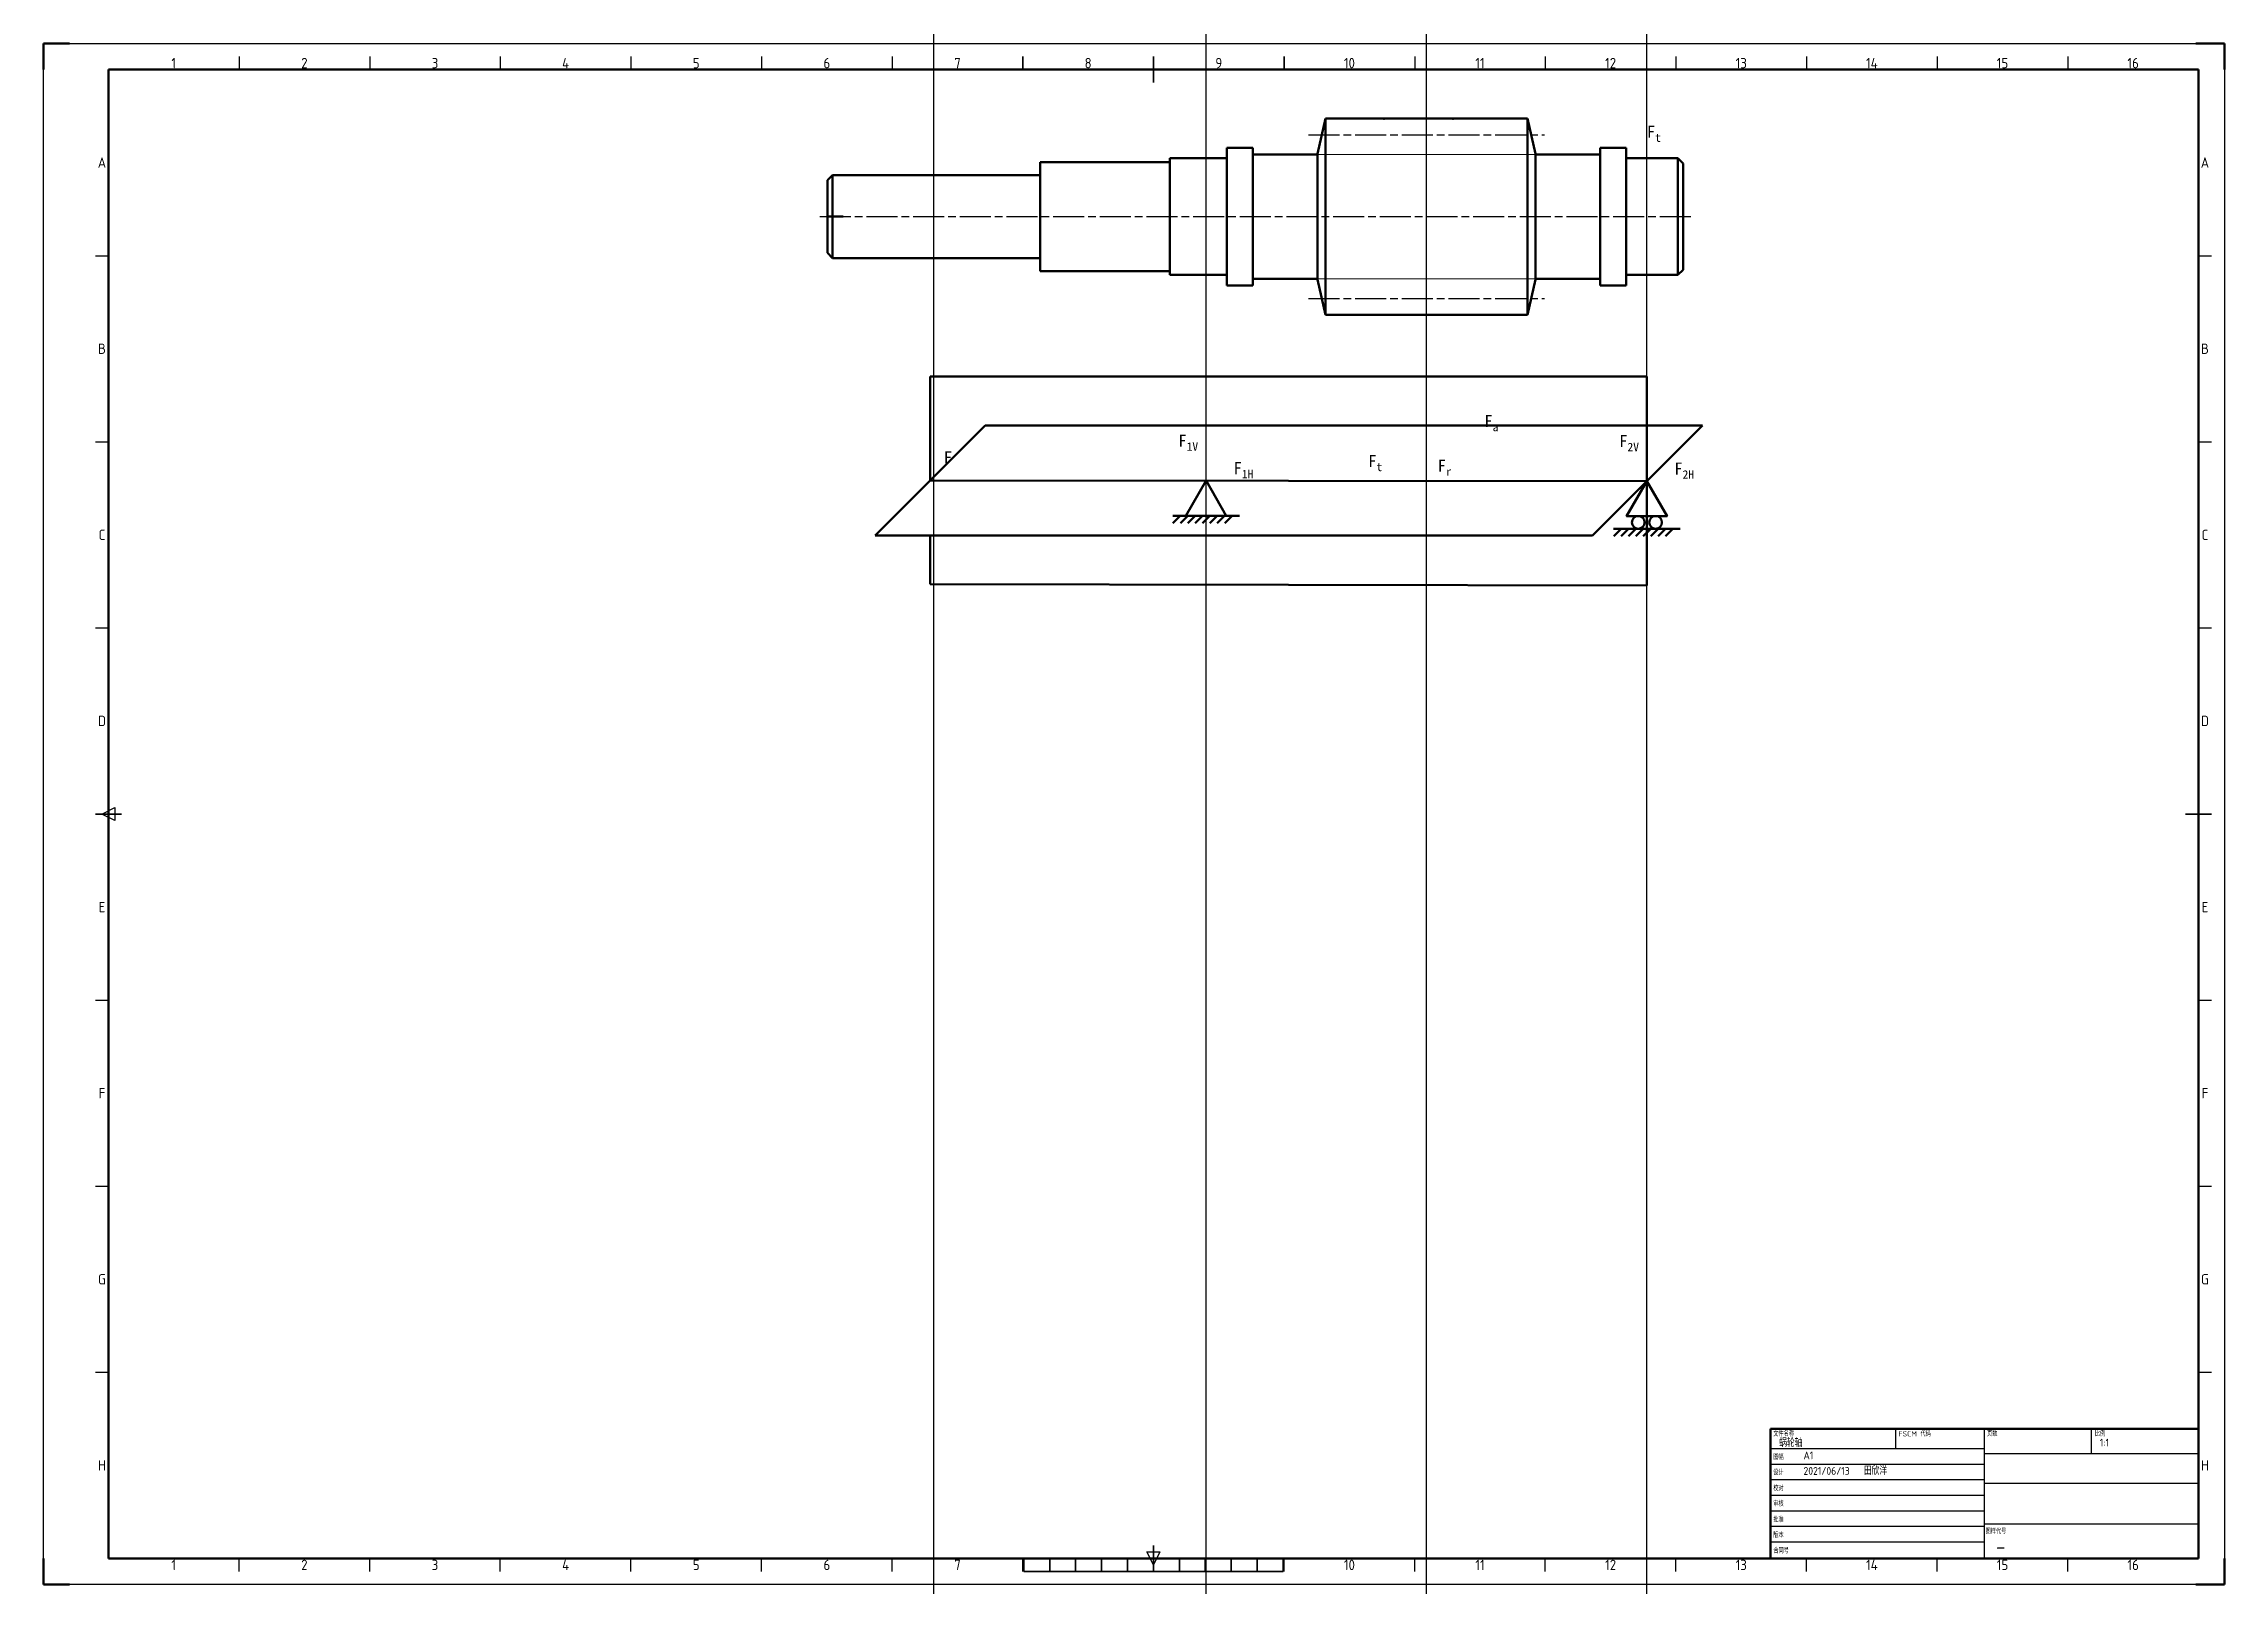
# Paper-space layout '蜗杆扭矩图' of a CAD drawing. Header units: millimetres. Extents: x -5 to 836, y -17 to 577.
import ezdxf
from ezdxf.enums import TextEntityAlignment as Align

# ---------------------------------------------------------------- set-up
doc = ezdxf.new("R2010")
doc.units = ezdxf.units.MM
doc.linetypes.add('AM_ISO08W050', pattern=[18, 12, -1.5, 3, -1.5])
doc.linetypes.add('Amconstr', pattern=[9999, 9999, 0])
for name, color, linetype, lineweight in [('AM_0', 7, 'Continuous', 50), ('AM_7', 4, 'AM_ISO08W050', 25), ('AM_9', 253, 'Continuous', 0), ('AM_BOR', 7, 'Continuous', 50), ('AM_CL', 1, 'Amconstr', 25)]:
    doc.layers.add(name, color=color, linetype=linetype, lineweight=lineweight)
doc.styles.add('ACGBTS', font='isocp.shx', dxfattribs={"bigfont": 'gbcbig.shx'})
doc.styles.add('ACISOTS', font='isocp.shx', dxfattribs={"bigfont": 'gbcbig.shx'})
doc.styles.get("Standard").update_dxf_attribs({"font": 'ISOCP.SHX', "bigfont": 'gbcbig.shx'})

# ---------------------------------------------------------------- blocks, each defined once
blk = doc.blocks.new('GB_A1_A')
for p, q in [((25, 584), (25, 10)), ((25, 584), (831, 584)), ((831, 10), (831, 584)), ((25, 10), (831, 10))]:
    blk.add_line(p, q)
at = {"layer": 'AM_BOR'}
for p, q in [((10, 594), (0, 594)), ((0, 594), (0, 584)), ((841, 594), (830, 594)), ((841, 584), (841, 594)), ((0, 0), (0, 10)), ((841, 0), (841, 10)), ((0, 0), (10, 0)), ((841, 0), (830, 0))]:
    blk.add_line(p, q, dxfattribs=at)
at = {"layer": 'AM_BOR', "color": 1, "lineweight": 25}
for p, q in [((0, 594), (841, 594)), ((0, 0), (0, 594)), ((75.375, 589), (75.375, 584)), ((125.75, 589), (125.75, 584)), ((176.125, 589), (176.125, 584)), ((226.5, 589), (226.5, 584)), ((276.875, 589), (276.875, 584)), ((327.25, 589), (327.25, 584)), ((528.75, 589), (528.75, 584)), ((579.125, 589), (579.125, 584)), ((629.5, 589), (629.5, 584)), ((679.875, 589), (679.875, 584)), ((730.25, 589), (730.25, 584)), ((780.625, 589), (780.625, 584)), ((841, 594), (841, 0)), ((20, 512.25), (25, 512.25)), ((831, 512.25), (836, 512.25)), ((20, 440.5), (25, 440.5)), ((831, 440.5), (836, 440.5)), ((20, 368.75), (25, 368.75)), ((831, 368.75), (836, 368.75)), ((22.5, 297), (27.5, 299.5)), ((27.5, 294.5), (22.5, 297)), ((27.5, 299.5), (27.5, 294.5)), ((20, 225.25), (25, 225.25)), ((831, 225.25), (836, 225.25)), ((20, 153.5), (25, 153.5)), ((831, 153.5), (836, 153.5)), ((20, 81.75), (25, 81.75)), ((831, 81.75), (836, 81.75)), ((75.375, 5), (75.375, 10)), ((125.75, 5), (125.75, 10)), ((176.125, 5), (176.125, 10)), ((226.5, 5), (226.5, 10)), ((276.875, 5), (276.875, 10)), ((327.25, 5), (327.25, 10)), ((377.625, 5), (377.625, 10)), ((428, 7.5), (425.5, 12.5)), ((425.5, 12.5), (430.5, 12.5)), ((430.5, 12.5), (428, 7.5)), ((478.375, 5), (478.375, 10)), ((528.75, 5), (528.75, 10)), ((579.125, 5), (579.125, 10)), ((629.5, 5), (629.5, 10)), ((679.875, 5), (679.875, 10)), ((730.25, 5), (730.25, 10)), ((780.625, 5), (780.625, 10)), ((841, 0), (0, 0))]:
    blk.add_line(p, q, dxfattribs=at)
at = {"layer": 'AM_BOR', "color": 2, "lineweight": 35}
for p, q in [((377.625, 589), (377.625, 584)), ((428, 584), (428, 589)), ((478.375, 589), (478.375, 584)), ((428, 579), (428, 584)), ((20, 297), (30, 297)), ((826, 297), (836, 297)), ((378, 10), (378, 5)), ((388, 10), (388, 5)), ((398, 10), (398, 5)), ((408, 10), (408, 5)), ((418, 10), (418, 5)), ((428, 10), (428, 15)), ((428, 10), (428, 5)), ((438, 10), (438, 5)), ((448, 10), (448, 5)), ((458, 10), (458, 5)), ((468, 10), (468, 5)), ((478, 10), (478, 5)), ((378, 5), (478, 5))]:
    blk.add_line(p, q, dxfattribs=at)
at = {"layer": 'AM_BOR', "color": 1, "lineweight": 25, "style": 'ACISOTS'}
for s, p in [('1', (50.1875, 586.5)), ('2', (100.5625, 586.5)), ('3', (150.9375, 586.5)), ('4', (201.3125, 586.5)), ('5', (251.6875, 586.5)), ('6', (302.0625, 586.5)), ('7', (352.4375, 586.5)), ('8', (402.8125, 586.5)), ('9', (453.1875, 586.5)), ('10', (503.5625, 586.5)), ('11', (553.9375, 586.5)), ('12', (604.3125, 586.5)), ('13', (654.6875, 586.5)), ('14', (705.0625, 586.5)), ('15', (755.4375, 586.5)), ('16', (805.8125, 586.5)), ('A', (22.5, 548.125)), ('A', (833.5, 548.125)), ('B', (22.5, 476.375)), ('B', (833.5, 476.375)), ('C', (22.5, 404.625)), ('C', (833.5, 404.6087)), ('D', (22.5, 332.875)), ('D', (833.5, 332.875)), ('E', (22.5, 261.125)), ('E', (833.5, 261.125)), ('F', (22.5, 189.375)), ('F', (833.5, 189.375)), ('G', (22.5, 117.625)), ('G', (833.5, 117.625)), ('H', (22.5, 45.875)), ('H', (833.5, 45.875)), ('1', (50.1875, 7.5)), ('2', (100.5625, 7.5)), ('3', (150.9375, 7.5)), ('4', (201.3125, 7.5)), ('5', (251.6875, 7.5)), ('6', (302.0625, 7.5)), ('7', (352.4375, 7.5)), ('10', (503.5625, 7.5)), ('11', (553.9375, 7.5)), ('12', (604.3125, 7.5)), ('13', (654.6875, 7.5)), ('14', (705.0625, 7.5)), ('15', (755.4375, 7.5)), ('16', (805.8125, 7.5))]:
    blk.add_text(s, height=4, dxfattribs=at).set_placement(p, align=Align.MIDDLE)
blk = doc.blocks.new('GB_TITLEA')
for p, q in [((0, 50), (-165, 50)), ((-165, 0), (-165, 50)), ((0, 0), (0, 50)), ((0, 0), (-165, 0))]:
    blk.add_line(p, q)
at = {"layer": 'AM_BOR', "color": 1, "lineweight": 25}
for p, q in [((-165, 42.38), (-82.5, 42.38)), ((-116.86, 50), (-116.86, 42.38)), ((-82.5, 0), (-82.5, 50)), ((-41.25, 40.35), (-41.25, 50)), ((-165, 42), (-165, 30)), ((-165, 36.38), (-82.5, 36.38)), ((0, 40.35), (-82.5, 40.35)), ((-165, 30.38), (-82.5, 30.38)), ((-82.5, 29.01), (0, 29.01)), ((-165, 24.38), (-82.5, 24.38)), ((-165, 18.38), (-82.5, 18.38)), ((-165, 12.38), (-82.5, 12.38)), ((-82.5, 13.29), (0, 13.29)), ((-165, 6.38), (-82.5, 6.38))]:
    blk.add_line(p, q, dxfattribs=at)
at = {"layer": 'AM_BOR', "color": 1, "lineweight": 25, "style": 'ACGBTS'}
for s, p in [('文件名称', (-163.97, 47.04)), ('FSCM 代码', (-115.7, 47.04)), ('页数', (-81.55, 47.11)), ('比例', (-39.97, 47.11)), ('设计', (-163.97, 32.14)), ('图幅', (-163.97, 38.14)), ('校对', (-163.97, 26.05)), ('审核', (-163.97, 20.08)), ('版本', (-163.97, 7.99)), ('批准', (-163.97, 13.99)), ('图样代号', (-82.12, 9.41)), ('合同号', (-163.97, 1.99))]:
    blk.add_text(s, height=2, dxfattribs=at).set_placement(p)
at = {"layer": 'AM_BOR', "color": 2, "lineweight": 35, "style": 'ACGBTS'}
for tag, p, height in [('GEN-TITLE-DWG{13.6}', (-161.69, 43.04), 3), ('GEN-TITLE-FSCM{8.6}', (-113.32, 43.04), 3), ('GEN-TITLE-SHEET{11.8}', (-79.67, 43.11), 3), ('GEN-TITLE-SCA{12.7}', (-38.05, 43.13), 3), ('GEN-TITLE-SIZ{22.6}', (-152.3, 38.23), 3), ('GEN-TITLE-DAT{7.1}', (-152.3, 32.23), 3), ('GEN-TITLE-NAME{14.9}', (-129.04, 32.23), 3), ('GEN-TITLE-DACT{21}', (-78.21, 33.14), 3.5), ('GEN-TITLE-CHKD{7.1}', (-152.3, 26.14), 3), ('GEN-TITLE-CHKM{14.9}', (-129.04, 26.14), 3), ('GEN-TITLE-DES1{12.3}', (-78.24, 20.94), 6), ('GEN-TITLE-APPD{7.1}', (-152.3, 20.17), 3), ('GEN-TITLE-ISSD{7.1}', (-152.3, 14.08), 3), ('GEN-TITLE-APPM{14.9}', (-129.04, 20.17), 3), ('GEN-TITLE-ISSM{14.9}', (-129.04, 14.08), 3), ('GEN-TITLE-DES2{24.5}', (-78.21, 15.44), 3), ('GEN-TITLE-REV{22.6}', (-152.3, 8.08), 3), ('GEN-TITLE-CTRN{19.4}', (-152.3, 2.08), 3.5)]:
    blk.add_attdef(tag, p, '', height=height, dxfattribs=at)
at = {"layer": 'AM_BOR', "style": 'ACGBTS'}
blk.add_attdef('GEN-TITLE-NR{12.3}', (-78.08, 1.63), '', height=6, dxfattribs=at)

psp = doc.layouts.new('蜗杆扭矩图')

# ---------------------------------------------------------------- linework, layer by layer
at = {"layer": 'AM_0'}
for p, q in [((489.29, 548.1), (486.29, 534.56)), ((489.29, 548.1), (567.29, 548.1)), ((489.29, 548.1), (489.29, 472.5)), ((538.56, 548.1), (567.29, 548.1)), ((567.29, 548.1), (567.29, 472.5)), ((567.29, 548.1), (570.29, 534.56)), ((379.29, 531.3), (429.29, 531.3)), ((379.29, 531.3), (379.29, 489.3)), ((429.29, 532.8), (451.29, 532.8)), ((429.29, 532.8), (429.29, 487.8)), ((429.29, 531.3), (429.29, 489.3)), ((451.29, 536.8), (461.29, 536.8)), ((451.29, 536.8), (451.29, 483.8)), ((451.29, 532.8), (451.29, 487.8)), ((461.29, 536.8), (461.29, 483.8)), ((461.29, 534.3), (486.29, 534.3)), ((461.29, 534.3), (461.29, 486.3)), ((486.29, 534.56), (486.29, 486.03)), ((486.29, 534.3), (486.29, 486.3)), ((570.29, 534.56), (570.29, 486.03)), ((570.29, 534.3), (595.29, 534.3)), ((570.29, 534.3), (570.29, 486.3)), ((595.29, 536.8), (605.29, 536.8)), ((595.29, 536.8), (595.29, 483.8)), ((595.29, 534.3), (595.29, 486.3)), ((605.29, 536.8), (605.29, 483.8)), ((605.29, 532.8), (625.29, 532.8)), ((605.29, 532.8), (605.29, 487.8)), ((625.29, 532.8), (625.29, 487.8)), ((625.29, 532.8), (627.29, 530.8)), ((627.29, 530.8), (627.29, 489.8)), ((299.29, 526.3), (297.29, 524.3)), ((297.29, 524.3), (297.29, 496.3)), ((299.29, 526.3), (379.29, 526.3)), ((299.29, 526.3), (299.29, 494.3)), ((379.29, 526.3), (379.29, 494.3)), ((297.29, 510.3), (303.29, 510.3)), ((299.29, 494.3), (297.29, 496.3)), ((299.29, 494.3), (379.29, 494.3)), ((379.29, 489.3), (429.29, 489.3)), ((429.29, 487.8), (451.29, 487.8)), ((605.29, 487.8), (625.29, 487.8)), ((625.29, 487.8), (627.29, 489.8)), ((451.29, 483.8), (461.29, 483.8)), ((461.29, 486.3), (486.29, 486.3)), ((489.29, 472.5), (486.29, 486.03)), ((567.29, 472.5), (570.29, 486.03)), ((570.29, 486.3), (595.29, 486.3)), ((595.29, 483.8), (605.29, 483.8)), ((489.29, 472.5), (567.29, 472.5)), ((336.92, 408.61), (336.92, 448.61)), ((336.92, 448.61), (613.29, 448.61)), ((613.29, 448.61), (613.29, 408.35)), ((315.71, 387.4), (358.13, 429.82)), ((358.13, 429.82), (634.76, 429.82)), ((592.33, 387.4), (634.76, 429.82)), ((336.92, 408.61), (613.29, 408.35)), ((613.21, 368.09), (613.29, 408.35)), ((315.71, 387.4), (592.33, 387.4)), ((336.88, 387.4), (336.84, 368.61)), ((456.15, 395.01), (430.42, 395.01)), ((433.35, 395.01), (430.52, 392.18)), ((436.2, 395.01), (433.37, 392.18)), ((439.05, 395.01), (436.22, 392.18)), ((441.9, 395.01), (439.07, 392.18)), ((444.75, 395.01), (441.92, 392.18)), ((447.6, 395.01), (444.77, 392.18)), ((450.45, 395.01), (447.62, 392.18)), ((453.3, 395.01), (450.47, 392.18)), ((626.15, 389.96), (600.42, 389.96)), ((603.35, 389.96), (600.52, 387.13)), ((606.2, 389.96), (603.37, 387.13)), ((609.05, 389.96), (606.22, 387.13)), ((611.9, 389.96), (609.07, 387.13)), ((614.75, 389.96), (611.92, 387.13)), ((617.6, 389.96), (614.77, 387.13)), ((620.45, 389.96), (617.62, 387.13)), ((623.3, 389.96), (620.47, 387.13)), ((336.84, 368.61), (613.21, 368.09))]:
    psp.add_line(p, q, dxfattribs=at)
for points in [[(443.29, 408.51), (435.49, 395.01), (451.08, 395.01)], [(613.29, 408.35), (605.49, 394.85), (621.08, 394.85)]]:
    psp.add_lwpolyline(points, close=True, dxfattribs=at)
for centre in [(609.94, 392.41), (616.63, 392.41)]:
    psp.add_circle(centre, 2.44, dxfattribs=at)
for p in [(511.93, 548.1), (538.56, 548.1)]:
    psp.add_point(p, dxfattribs=at)
at = {"layer": 'AM_7'}
for p, q in [((482.79, 541.8), (573.79, 541.8)), ((294.29, 510.3), (630.29, 510.3)), ((482.79, 478.8), (573.79, 478.8))]:
    psp.add_line(p, q, dxfattribs=at)
at = {"layer": 'AM_9'}
for p, q in [((486.29, 534.24), (570.29, 534.24)), ((486.29, 486.36), (570.29, 486.36))]:
    psp.add_line(p, q, dxfattribs=at)
at = {"layer": 'AM_CL'}
for p in [(338.29, 514.7), (443.29, 540.3), (528.29, 548.1), (613.29, 540.3)]:
    psp.add_xline(p, (0, 1), dxfattribs=at)

# ---------------------------------------------------------------- block references
at = {"layer": 'AM_0', "lineweight": 0}
psp.add_blockref('GB_A1_A', (-5, -17), dxfattribs=at)
psp.add_blockref('GB_TITLEA', (826, -7), dxfattribs=at).add_auto_attribs({'GEN-TITLE-DWG{13.6}': '蜗轮轴', 'GEN-TITLE-SCA{12.7}': '1:1', 'GEN-TITLE-DAT{7.1}': '2021/06/13', 'GEN-TITLE-NAME{14.9}': '田欣洋', 'GEN-TITLE-NR{12.3}': '-', 'GEN-TITLE-SIZ{22.6}': 'A1'})

# ---------------------------------------------------------------- texts
at = {"layer": 'AM_0', "char_height": 4.6582, "attachment_point": 1}
for s, insert in [('\\A1;{\\f@MingLiU_HKSCS-ExtB|b0|i0|c134|p18;F\\H0.7x;\\S^ t;}', (613.29, 545.37)), ('\\A1;{\\f@MingLiU_HKSCS-ExtB|b0|i0|c134|p18;F\\H0.7x;\\S^ a;}', (550.63, 433.8)), ('\\A1;{\\f@MingLiU_HKSCS-ExtB|b0|i0|c134|p18;F\\H0.7x;\\S^ 1V;}', (432.63, 426.26)), ('\\A1;{\\f@MingLiU_HKSCS-ExtB|b0|i0|c134|p18;F\\H0.7x;\\S^ 2V;}', (602.63, 426.1)), ('\\A1;{\\f@MingLiU_HKSCS-ExtB|b0|i0|c134|p18;F}', (342.16, 419.8)), ('\\A1;{\\f@MingLiU_HKSCS-ExtB|b0|i0|c134|p18;F\\H0.7x;\\S^ 1H;}', (453.89, 415.67)), ('\\A1;{\\f@MingLiU_HKSCS-ExtB|b0|i0|c134|p18;F\\H0.7x;\\S^ t;}', (505.85, 418.42)), ('\\A1;{\\f@MingLiU_HKSCS-ExtB|b0|i0|c134|p18;F\\H0.7x;\\S^ r;}', (532.62, 416.64)), ('\\A1;{\\f@MingLiU_HKSCS-ExtB|b0|i0|c134|p18;F\\H0.7x;\\S^ 2H;}', (623.89, 415.51))]:
    psp.add_mtext_dynamic_manual_height_columns(s, width=17.0219, gutter_width=23.29, heights=[0], dxfattribs=dict(at, insert=insert))

doc.saveas('drawing.dxf')
